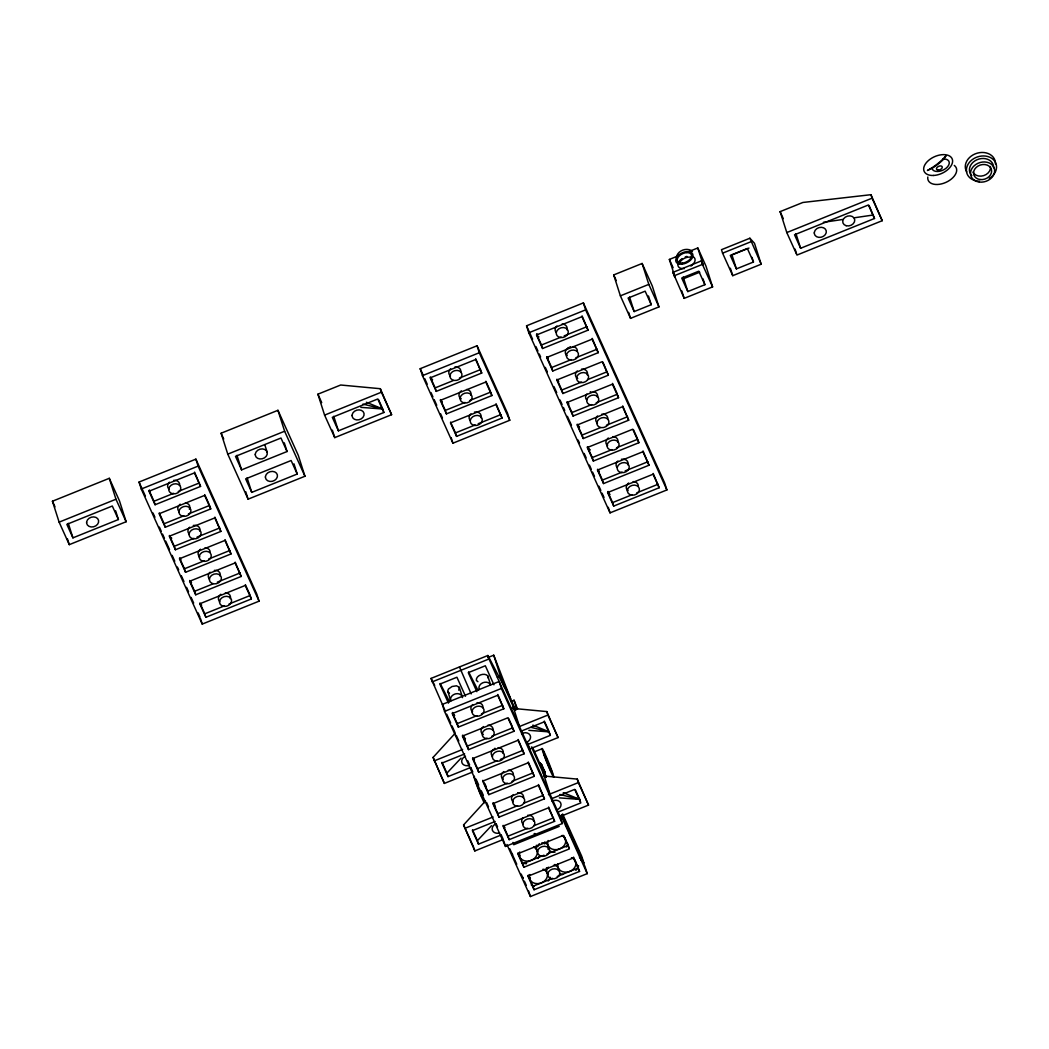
<?xml version="1.0" encoding="UTF-8"?>
<svg xmlns="http://www.w3.org/2000/svg" width="1049" height="1049" viewBox="0 0 1049 1049"><rect width="100%" height="100%" fill="white"/><g stroke="black" fill="none" stroke-linecap="round" stroke-linejoin="round"><path stroke-width="1.5" d="M470.293 420.374L470.267 421.685A6.137 4.93 -17.7 0 0 479.432 424.399A6.137 4.93 -17.7 0 0 479.59 415.928A6.137 4.93 -17.7 0 0 470.293 420.374A6.137 4.93 -17.7 0 1 469.152 418.197L469.178 416.886A6.137 4.93 -17.7 0 1 470.949 413.831M482.225 733.605L482.199 734.903A6.137 4.93 -17.7 0 0 491.365 737.631A6.137 4.93 -17.7 0 0 491.522 729.16A6.137 4.93 -17.7 0 0 482.225 733.605A6.137 4.93 -17.7 0 0 483.34 734.536M556.298 332.481L556.272 333.792A6.137 4.93 -17.7 0 0 565.437 336.506A6.137 4.93 -17.7 0 0 565.595 328.049A6.137 4.93 -17.7 0 0 556.298 332.481A6.137 4.93 -17.7 0 1 555.157 330.304L555.183 328.993A6.137 4.93 -17.7 0 1 556.953 325.937M586.771 400.01L586.758 401.321A6.137 4.93 -17.7 0 0 595.911 404.035A6.137 4.93 -17.7 0 0 596.068 395.578A6.137 4.93 -17.7 0 0 586.771 400.01A6.137 4.93 -17.7 0 1 585.644 397.846L585.67 396.535A6.137 4.93 -17.7 0 1 586.902 394.018M617.258 467.552L617.232 468.851A6.137 4.93 -17.7 0 0 626.397 471.565A6.137 4.93 -17.7 0 0 626.555 463.107A6.137 4.93 -17.7 0 0 617.258 467.552A6.137 4.93 -17.7 0 1 616.117 465.376L616.143 464.064A6.137 4.93 -17.7 0 1 617.913 461.009M487.759 677.733L487.733 675.871C484.481 672.239 475.695 675.372 476.364 680.447L477.911 681.693M458.767 690.19L459.305 687.331L456.525 685.797L452.04 686.505L448.487 689.036L447.726 691.029L450.834 700.981A6.137 4.93 -17.7 0 1 455.253 693.927A6.137 4.93 -17.7 0 1 462.53 697.637M470.883 767.724L472.784 771.946L444.37 783.406L433.093 757.404L455.017 733.435M501.356 835.253L503.271 839.475L474.843 850.936L463.579 824.934L485.49 800.964M470.752 767.448L448.015 776.614L446.913 773.126L461.049 758.125M501.238 834.978L478.501 844.143L477.387 840.655L491.535 825.655M52.45 501.225L109.293 478.305L119.455 500.819L126.129 521.733L69.286 544.654L59.124 522.14L52.45 501.225L54.994 506.851M221.103 433.224L277.946 410.303L298.27 455.332L304.944 476.246L248.102 499.167L227.777 454.138L221.103 433.224L223.725 439.033M317.913 394.188L340.689 385.009L380.315 388.707L391.592 414.696L334.749 437.617L324.587 415.116L317.913 394.188L321.728 402.632M613.704 274.93L642.119 263.469L652.281 285.984L658.956 306.898L630.541 318.358L620.379 295.844L613.704 274.93L616.248 280.555M780.128 211.636L802.865 202.47L870.958 194.694L882.222 220.696L796.965 255.064L786.802 232.563L780.128 211.636L783.301 218.677M686.649 252.468L697.795 247.97L705.925 265.987L712.599 286.901L684.184 298.362L672.907 272.373L701.322 260.913L703.355 265.397L697.795 247.97M139.045 482.055L195.888 459.134L256.848 594.193L259.064 601.169L202.234 624.089L141.274 489.018L139.045 482.055L145.391 496.125M420.216 368.684L477.059 345.764L507.546 413.293L509.762 420.269L452.932 443.189L422.445 375.66L420.216 368.684L423.403 375.712M526.546 325.806L583.388 302.899L664.66 482.973L666.889 489.949L610.046 512.869L528.775 332.782L526.546 325.806L532.577 339.168M749.904 238.228L721.476 249.688L722.591 253.176L732.753 275.677L761.168 264.217L754.493 243.302L749.904 238.228L761.168 264.217M722.591 253.176L751.005 241.716M59.124 522.14L115.967 499.232L109.293 478.305M141.274 489.018L198.117 466.11L195.888 459.134M227.777 454.138L284.62 431.231L277.946 410.303M324.587 415.116L381.43 392.195L380.315 388.707M422.445 375.66L479.288 352.739L477.059 345.764M528.775 332.782L585.617 309.861L583.388 302.899M620.379 295.844L648.807 284.384L642.119 263.469M674.022 275.848L702.437 264.4L701.322 260.913M786.802 232.563L872.073 198.182L870.958 194.694M748.999 248.062L731.953 254.946L736.398 268.885L753.457 262.014L751.976 257.359M682.65 279.073L699.709 272.202M194.563 472.116L200.556 486.408L155.082 504.739L153.967 501.252L173.675 493.305M178.225 491.47L199.441 482.92M475.748 358.745L481.727 373.038L436.266 391.369L435.151 387.881L453.338 380.551M459.396 378.099L480.626 369.55M582.064 315.88L588.056 330.16L542.582 348.504L541.468 345.016L561.176 337.07M564.205 335.85L586.942 326.685M118.406 519.53L112.309 506.024L66.848 524.356L72.932 537.862L118.406 519.53L115.626 510.811M287.059 451.529L280.975 438.023L235.5 456.354L241.585 469.86L287.059 451.529L284.279 442.809M383.868 412.493L377.784 398.987L332.31 417.318L338.407 430.824L383.868 412.493L382.767 409.005L366.35 402.265M651.245 304.682L645.148 291.176L628.102 298.06L634.186 311.566L651.245 304.682L648.466 295.975M704.889 284.699L698.791 271.193L681.732 278.064L687.829 291.57L704.889 284.699L703.027 278.89M874.512 218.48L868.415 204.975L794.526 234.766L800.623 248.272L874.512 218.48L869.136 205.538M188.387 513.984L209.603 505.434L210.718 508.909L165.244 527.254L164.129 523.766L183.837 515.82M469.559 400.613L490.775 392.064L491.889 395.552L446.415 413.883L445.301 410.395L465.009 402.449M592.226 338.381L598.218 352.674L552.744 371.005L551.63 367.53L571.338 359.584M575.875 357.748L597.104 349.186M297.221 474.03L291.124 460.524L245.65 478.868L251.747 492.374L297.221 474.03L293.982 463.868M214.888 517.131L220.88 531.423L175.406 549.755L174.291 546.28L193.999 538.334M197.028 537.101L219.766 527.935M496.059 403.76L502.051 418.053L456.577 436.384L455.463 432.909L475.171 424.963M478.2 423.73L500.937 414.565M602.991 362.246L608.368 375.188L562.907 393.519L561.792 390.031L581.487 382.085M587.558 379.646L607.266 371.7M225.05 539.645L231.029 553.938L185.555 572.269L184.454 568.781L204.149 560.835M208.699 559.012L229.928 550.45M617.795 395.368L618.53 397.702L573.056 416.033L571.954 412.545L591.649 404.599M596.199 402.764L617.415 394.214L612.55 383.409M235.199 562.159L241.191 576.452L195.717 594.783L194.603 591.295L212.803 583.965M217.34 582.129L240.077 572.964M622.7 405.911L628.692 420.203L583.218 438.548L582.103 435.06L600.303 427.717M606.361 425.278L627.577 416.715M250.606 596.632L251.354 598.953L205.879 617.297L204.765 613.809L224.473 605.863M229.023 604.027L250.239 595.465L245.361 584.66M616.524 447.792L637.74 439.229L638.854 442.717L593.38 461.049L592.265 457.561L611.973 449.615M643.024 450.939L649.016 465.232L603.542 483.563L602.428 480.075L622.136 472.129M625.165 470.909L647.902 461.744M653.186 473.44L659.178 487.733L613.704 506.077L612.59 502.589L632.298 494.643M636.835 492.807L658.064 484.245M445.484 711.445L431.034 678.415L487.877 655.494L504.661 687.593M487.746 657.605L493.738 655.192L510.575 698.621M432.149 681.902L488.991 658.982L487.877 655.494M497.423 677.326L500.412 676.12L515.82 710.252M444.54 711.392L501.37 688.472L499.154 681.496L442.311 704.417L444.54 711.392L505.487 846.451L562.33 823.531L560.114 816.555L488.991 658.982M511.06 701.427L514.049 700.221L517.55 709.098M497.829 694.477L503.822 708.77L458.347 727.101L457.233 723.613L476.941 715.667M481.491 713.845L502.707 705.282M491.64 736.346L512.869 727.796L513.984 731.284L468.51 749.615L467.395 746.127L487.103 738.181M434.207 760.892L462.622 749.432M511.912 708.311L546.778 711.576L547.893 715.064L519.465 726.511L512.791 705.597M464.655 753.943L441.917 763.108L448.015 776.614M521.497 731.022L544.234 721.856L550.332 735.362L527.595 744.528M518.154 739.493L524.133 753.785L478.672 772.13L477.557 768.642L497.252 760.695M500.294 759.476L523.031 750.297M546.778 711.576L558.055 737.565L529.627 749.025L527.726 743.046M535.056 751.569L542.241 748.684M528.303 762.007L534.295 776.299L488.821 794.631L487.706 791.143L507.414 783.21M511.964 781.374L533.18 772.811M538.465 784.521L544.457 798.814L498.983 817.145L497.869 813.657L517.577 805.711M523.635 803.272L543.343 795.326M464.681 828.422L493.109 816.961M548.457 794.657L578.366 782.593L577.252 779.105L543.972 775.998M495.141 821.472L472.404 830.638L478.501 844.143M551.984 798.551L574.721 789.386L580.818 802.891L558.081 812.057M548.627 807.035L554.619 821.315L509.145 839.659L508.031 836.171L527.739 828.225M533.797 825.773L553.505 817.84M560.114 816.555L588.528 805.094L577.252 779.105M559.209 826.402L513.735 844.733L513 842.413M523.897 867.248L517.8 853.742L563.274 835.397L569.371 848.903L523.897 867.248L522.782 863.76L544.011 855.197M547.04 853.978L568.256 845.428L563.995 835.961M578.786 869.096L579.533 871.417L534.059 889.749L532.944 886.261L552.653 878.328M557.203 876.492L578.419 867.929L573.541 857.125M506.916 844.497L530.414 896.541L587.243 873.633L585.027 866.658L561.53 814.601M672.907 272.373L674.94 276.857L669.367 259.431L678.48 255.772M823.399 222.309L842.753 219.477M854.043 217.825L873.397 214.993M943.012 159.015L943.956 158.976A9.205 5.468 -24.3 0 1 946.093 168.22A9.205 5.468 -24.3 0 1 932.076 168.666L931.932 167.788M360.843 407.353L382.767 409.005L362.954 404.075M528.866 730.327L549.217 731.874L544.339 721.069M559.353 797.869L579.704 799.404L580.438 801.724M530.938 727.324L549.217 731.874L532.813 725.134M559.891 794.473L579.704 799.404L575.429 789.949M563.3 792.664L579.704 799.404M449.497 693.153L447.936 691.907M544.982 771.88L544.182 770.399M544.615 754.559L544.811 754.913A49.867 2.741 68 0 0 550.201 768.078L552.482 773.401L550.096 767.698A49.867 2.741 68 0 1 545.441 756.447C539.474 743.833 554.869 782.305 550.423 768.471M545.06 772.457L543.12 768.143M431.034 678.415L434.692 685.39M468.615 671.989L477.99 690.36M440.2 683.45L449.575 701.82M544.956 772.615L542.281 766.635M481.976 797.188L481.229 795.64M479.983 791.444L479.459 790.435L480.901 794.486M543.264 768.72L543.605 769.468M872.073 198.182L882.222 220.696M753.457 262.014L747.36 248.508L730.301 255.379L736.398 268.885M702.437 264.4L712.599 286.901M669.367 259.431L673.13 267.744M648.807 284.384L658.956 306.898M585.617 309.861L666.889 489.949M633.478 429.775L637.136 437.879M588.056 330.16L581.959 316.654L536.485 334.998L542.582 348.504M598.218 352.674L592.121 339.168L546.647 357.499L552.744 371.005M608.368 375.188L602.283 361.682L556.809 380.013L562.907 393.519M618.53 397.702L612.432 384.196L566.971 402.528L573.056 416.033M628.692 420.203L622.595 406.697L577.12 425.042L583.218 438.548M638.854 442.717L632.757 429.211L587.283 447.543L593.38 461.049M649.016 465.232L642.919 451.726L597.445 470.057L603.542 483.563M659.178 487.733L653.081 474.227L607.607 492.571L613.704 506.077M536.59 334.211L541.468 345.016M546.752 356.726L551.63 367.53M556.914 379.227L561.792 390.031M567.076 401.741L571.954 412.545M577.225 424.255L582.103 435.06M587.388 446.756L592.265 457.561M597.55 469.27L602.428 480.075M607.712 491.784L612.59 502.589M535.921 346.59L537.927 351.048M539.278 354.011L540.615 356.975M545.296 367.373L547.316 371.818M554.003 386.661L556.691 392.601M560.035 400.023L562.054 404.468M563.392 407.445L564.729 410.408M567.404 416.348L571.43 425.251M578.13 440.095L579.468 443.058M584.149 453.456L586.168 457.902M589.407 465.087L591.308 469.309M592.58 472.129L594.481 476.351M598.927 486.198L600.841 490.421M602.113 493.227L604.014 497.449M479.288 352.739L509.762 420.269M485.897 381.259L490.171 390.713M481.727 373.038L475.643 359.532L430.169 377.863L436.266 391.369M491.889 395.552L485.792 382.033L440.318 400.377L446.415 413.883M502.051 418.053L495.954 404.547L450.48 422.878L456.577 436.384M430.274 377.076L435.151 387.881M440.436 399.59L445.301 410.395M450.585 422.104L455.463 432.909M424.661 378.532L427.205 384.157M431.021 392.601L432.922 396.824M434.194 399.63L436.738 405.255M440.541 413.699L442.442 417.922M547.893 715.064L558.055 737.565M578.366 782.593L588.528 805.094M381.43 392.195L391.592 414.696M378.492 399.551L382.151 407.655M546.28 776.732L539.933 762.675L541.048 766.15M532.564 747.36L546.123 777.414M562.631 813.985L581.684 856.194L583.913 863.17L562.251 815.178M514.692 709.806L502.628 683.083L493.738 655.192M531.437 746.914L544.837 776.588M561.215 815.952L587.243 873.633M501.37 688.472L562.33 823.531M579.533 871.417L573.436 857.912L527.962 876.243L534.059 889.749M493.922 684.8L485.333 665.774L468.287 672.658L476.875 691.671M508.595 718.342L512.253 726.446M503.822 708.77L497.724 695.264L452.25 713.595L458.347 727.101M513.984 731.284L507.886 717.778L462.412 736.11L468.51 749.615M524.133 753.785L518.049 740.279L472.575 758.624L478.672 772.13M534.295 776.299L528.198 762.793L482.724 781.125L488.821 794.631M544.457 798.814L538.36 785.308L492.886 803.639L498.983 817.145M554.619 821.315L548.522 807.809L503.048 826.153L509.145 839.659M471.171 693.94L459.462 666.954M465.507 696.261L456.918 677.234L439.872 684.118L448.447 703.132M517.918 852.955L522.782 863.76M528.067 875.456L532.944 886.261M453.076 713.372L454.387 716.31M462.976 735.323L464.956 739.715M484.769 783.616L485.989 786.317M493.712 803.416L495.534 807.468M452.355 712.809L457.233 723.613M462.517 735.323L467.395 746.127M472.679 757.837L477.557 768.642M482.842 780.338L487.706 791.143M492.991 802.852L497.869 813.657M503.153 825.366L508.031 836.171M509.775 848.772L516.751 864.245M521.196 874.092L523.097 878.315M524.369 881.134L526.283 885.356M446.73 714.199L450.703 723.01M452.027 725.947L455.004 732.556M456.276 735.362L458.819 741M467.71 760.695L469.611 764.905M476.062 779.21L478.685 785.019M481.307 790.828L483.274 795.181M486.552 802.446L488.519 806.799M496.282 824.003L497.554 826.809M442.035 762.321L446.913 773.126M472.509 829.851L477.387 840.655M433.093 757.404L444.37 783.406M463.579 824.934L473.728 847.448M284.62 431.231L304.944 476.246M198.117 466.11L259.064 601.169M204.725 494.63L208.987 504.084M200.556 486.408L194.458 472.902L148.984 491.234L155.082 504.739M210.718 508.909L204.621 495.403L159.146 513.748L165.244 527.254M220.88 531.423L214.783 517.918L169.309 536.249L175.406 549.755M231.029 553.938L224.932 540.432L179.471 558.763L185.555 572.269M241.191 576.452L235.094 562.946L189.62 581.277L195.717 594.783M251.354 598.953L245.256 585.447L199.782 603.791L205.879 617.297M149.089 490.447L153.967 501.252M159.251 512.961L164.129 523.766M169.413 535.475L174.291 546.28M179.576 557.976L184.454 568.781M189.738 580.49L194.603 591.295M199.887 603.005L204.765 613.809M153.01 513L154.924 517.223M159.369 527.07L161.271 531.292M162.543 534.111L164.444 538.321M165.716 541.14L169.518 549.584M172.141 555.393L174.763 561.202M177.386 567.011L178.697 569.909M181.32 575.717L183.942 581.526M186.565 587.335L188.532 591.702M191.115 597.419L193.659 603.044M198.104 612.891L200.005 617.114M115.967 499.232L126.129 521.733M480.927 795.011L475.944 782.134M542.831 767.501L542.241 766.137M542.91 767.934L542.215 766.321M481.779 795.208L482.225 796.243M541.507 764.655L541.953 765.442M541.179 763.816L541.664 764.747M480.56 792.782L480.862 793.516M544.759 754.913L543.12 750.704L543.985 752.998M541.94 765.796L541.271 764.131M795.981 233.743L800.623 248.272M795.063 249.098L796.493 253.57M730.366 268.216L732.753 275.677M683.201 277.041L687.829 291.57M681.798 290.888L684.184 298.362M629.557 297.037L634.186 311.566M628.626 312.379L630.541 318.358M608.263 507.283L610.046 512.869M549.597 733.028L550.332 735.362M451.149 437.603L452.932 443.189M568.256 845.428L569.004 847.749M543.277 773.126L549.951 794.054M514.049 700.221L516.908 709.176M487.733 675.871L490.63 684.931A6.137 4.93 -17.7 0 0 482.907 682.729A6.137 4.93 -17.7 0 0 479.262 689.521M528.63 890.968L530.414 896.541M459.305 687.331L462.203 696.392M503.717 840.865L505.487 846.451M474.109 848.615L474.843 850.936M333.766 416.296L338.407 430.824M332.363 430.156L334.749 437.617M264.82 444.828L267.128 452.093M247.118 477.846L251.747 492.374M236.956 455.332L241.585 469.86M245.715 491.693L248.102 499.167M200.451 618.504L202.234 624.089M68.303 523.333L72.932 537.862M67.372 538.675L69.286 544.654M484.205 802.787A15.342 0.839 68 0 1 476.521 784.613A15.342 0.839 68 0 1 474.554 776.929M534.898 833.509A6.137 4.93 -17.7 0 1 534.125 833.719M519.701 855.145A9.205 7.395 -17.7 0 1 519.242 854.568M544.129 842.845A6.137 4.93 -17.7 0 1 548.011 849.231M537.626 851.342A6.137 4.93 -17.7 0 1 536.485 849.047L536.511 847.736A6.137 4.93 -17.7 0 1 537.744 845.232M538.871 844.196A6.137 4.93 -17.7 0 1 539.54 843.776M541.782 842.937A6.137 4.93 -17.7 0 1 542.569 842.819M530.401 878.183A9.205 7.395 -17.7 0 1 528.46 875.115M553.518 865.294A6.137 4.93 -17.7 0 1 558.606 870.447M548.299 874.302A6.137 4.93 -17.7 0 1 546.634 871.562L546.66 870.25A6.137 4.93 -17.7 0 1 547.46 868.323M547.906 867.733A6.137 4.93 -17.7 0 1 548.43 867.195M523.136 878.38A15.342 12.326 -17.7 0 1 522.69 877.252M550.148 877.239A12.273 9.861 -17.7 0 1 548.155 880.99M534.413 885.972A12.273 9.861 -17.7 0 1 531.279 884.923M546.503 867.772A12.273 9.861 -17.7 0 1 547.342 868.375M543.054 869.136A9.205 7.395 -17.7 0 1 546.503 878.629A9.205 7.395 -17.7 0 1 534.859 883.376A9.205 7.395 -17.7 0 1 529.889 874.499M578.642 853.27A15.342 12.326 -17.7 0 1 580.805 860.088M576.701 848.851A15.342 12.326 -17.7 0 1 579.533 854.161M579.691 855.368A15.342 12.326 -17.7 0 1 579.559 857.833M578.576 865.766A12.273 9.861 -17.7 0 1 575.822 870.355M562.828 874.499A12.273 9.861 -17.7 0 1 559.694 873.45M554.79 865.451A12.273 9.861 -17.7 0 1 554.895 864.455M575.626 861.819A9.205 7.395 -17.7 0 1 566.88 872.125A9.205 7.395 -17.7 0 1 558.055 863.76M571.469 857.662A9.205 7.395 -17.7 0 1 574.091 859.341M574.59 859.905A9.205 7.395 -17.7 0 1 575.363 861.15M567.653 829.825A15.342 12.326 -17.7 0 1 570.643 836.341M565.595 825.497A15.342 12.326 -17.7 0 1 569.384 831.66M569.528 832.867A15.342 12.326 -17.7 0 1 569.541 834.086M568.073 844.235A12.273 9.861 -17.7 0 1 566.421 847.002M554.973 852.208A12.273 9.861 -17.7 0 1 549.532 850.949M544.628 843.921A12.273 9.861 -17.7 0 1 544.733 841.954M565.201 838.636A9.205 7.395 -17.7 0 1 556.731 849.624A9.205 7.395 -17.7 0 1 548.142 840.511M562.054 835.476A9.205 7.395 -17.7 0 1 564.86 837.994M512.541 854.751A15.342 12.326 -17.7 0 1 512.24 853.571M519.911 855.368A9.205 7.395 -17.7 0 1 518.993 854.201M539.658 855.709A12.273 9.861 -17.7 0 1 537.993 858.475M526.546 863.681A12.273 9.861 -17.7 0 1 522.114 862.855M536.341 845.271A12.273 9.861 -17.7 0 1 537.94 846.543M533.639 846.949A9.205 7.395 -17.7 0 1 536.052 856.587A9.205 7.395 -17.7 0 1 524.434 860.796A9.205 7.395 -17.7 0 1 519.727 851.985M454.689 715.536A9.205 7.395 -17.7 0 1 454.151 715.012M453.679 714.435A9.205 7.395 -17.7 0 1 452.748 712.468M477.02 702.673A6.137 4.93 -17.7 0 1 482.894 707.787M472.588 711.642A6.137 4.93 -17.7 0 1 470.922 708.914L470.949 707.603A6.137 4.93 -17.7 0 1 472.719 704.548M465.454 738.522A9.205 7.395 -17.7 0 1 464.851 738.05M464.314 737.526A9.205 7.395 -17.7 0 1 463.133 735.664M487.969 725.161A6.137 4.93 -17.7 0 1 493.056 730.301M481.806 733.212A6.137 4.93 -17.7 0 1 481.085 731.428L481.111 730.117A6.137 4.93 -17.7 0 1 482.356 727.6M482.881 727.062A6.137 4.93 -17.7 0 1 483.484 726.564M474.476 760.027A9.205 7.395 -17.7 0 1 473.61 758.833M498.118 747.662A6.137 4.93 -17.7 0 1 503.048 753.47M492.401 756.224A6.137 4.93 -17.7 0 1 491.247 753.929L491.273 752.618A6.137 4.93 -17.7 0 1 492.06 750.691M492.506 750.114A6.137 4.93 -17.7 0 1 493.043 749.563M494.302 748.658A6.137 4.93 -17.7 0 1 495.023 748.291M508.28 770.176A6.137 4.93 -17.7 0 1 513.433 774.66M503.061 779.171A6.137 4.93 -17.7 0 1 501.409 776.444L501.435 775.132A6.137 4.93 -17.7 0 1 502.668 772.615M503.205 772.077A6.137 4.93 -17.7 0 1 503.795 771.592M494.787 805.055A9.205 7.395 -17.7 0 1 493.935 803.849M517.655 792.716A6.137 4.93 -17.7 0 1 523.53 797.83M513.223 801.685A6.137 4.93 -17.7 0 1 511.571 798.958L511.584 797.646A6.137 4.93 -17.7 0 1 513.354 794.591M504.949 827.556A9.205 7.395 -17.7 0 1 504.477 826.979M527.817 815.23A6.137 4.93 -17.7 0 1 533.521 821M522.874 823.753A6.137 4.93 -17.7 0 1 521.72 821.459L521.746 820.148A6.137 4.93 -17.7 0 1 522.992 817.643M150.413 492.073A9.205 7.395 -17.7 0 1 149.483 490.106M173.754 480.311A6.137 4.93 -17.7 0 1 179.628 485.425M169.322 489.28A6.137 4.93 -17.7 0 1 167.656 486.552L167.683 485.241A6.137 4.93 -17.7 0 1 169.453 482.186M185.476 502.851A6.137 4.93 -17.7 0 1 189.358 509.237M178.973 511.348A6.137 4.93 -17.7 0 1 177.819 509.053L177.845 507.742A6.137 4.93 -17.7 0 1 179.091 505.238M179.615 504.687A6.137 4.93 -17.7 0 1 180.218 504.202M171.748 538.189A9.205 7.395 -17.7 0 1 171.21 537.665M193.278 525.444A6.137 4.93 -17.7 0 1 199.782 531.109M189.135 533.862A6.137 4.93 -17.7 0 1 187.981 531.568L188.007 530.256A6.137 4.93 -17.7 0 1 188.794 528.329M189.24 527.752A6.137 4.93 -17.7 0 1 189.777 527.201M180.9 559.602A9.205 7.395 -17.7 0 1 180.192 558.317M205.014 547.814A6.137 4.93 -17.7 0 1 210.167 552.298M199.808 556.809A6.137 4.93 -17.7 0 1 198.143 554.082L198.169 552.771A6.137 4.93 -17.7 0 1 199.402 550.253M199.939 549.715A6.137 4.93 -17.7 0 1 200.543 549.23M191.521 582.68A9.205 7.395 -17.7 0 1 190.669 581.487M214.389 570.354A6.137 4.93 -17.7 0 1 220.106 576.124M209.446 578.878A6.137 4.93 -17.7 0 1 208.305 576.596L208.331 575.285A6.137 4.93 -17.7 0 1 210.088 572.23M201.683 605.194A9.205 7.395 -17.7 0 1 201.211 604.617M225.338 592.829A6.137 4.93 -17.7 0 1 230.269 598.638M219.608 601.392A6.137 4.93 -17.7 0 1 218.454 599.097L218.48 597.786A6.137 4.93 -17.7 0 1 220.854 594.245M473.558 758.847A6.137 4.93 -17.7 0 1 473.702 759.476M469.178 765.39A6.137 4.93 -17.7 0 1 461.966 762.833A6.137 4.93 -17.7 0 1 465.481 756.263M521.615 733.71A6.137 4.93 -17.7 0 1 530.165 735.323A6.137 4.93 -17.7 0 1 526.021 742.469M499.665 832.919A6.137 4.93 -17.7 0 1 492.44 830.375A6.137 4.93 -17.7 0 1 495.967 823.793M552.089 801.239A6.137 4.93 -17.7 0 1 560.638 802.865A6.137 4.93 -17.7 0 1 556.495 810.012M954.275 165.427A15.342 9.113 -24.3 0 1 945.687 182.487A15.342 9.113 -24.3 0 1 927.801 177.006M979.32 181.202A15.342 12.326 -17.7 0 1 967.807 164.719A15.342 12.326 -17.7 0 1 991.554 158.176A15.342 12.326 -17.7 0 1 989.286 178.448M966.745 171.931A15.342 12.326 -17.7 0 1 977.353 153.128A15.342 12.326 -17.7 0 1 995.435 164.037M990.426 166.476A9.205 7.395 -17.7 0 1 983.713 175.616A9.205 7.395 -17.7 0 1 972.961 172.036M970.587 174.055A12.273 9.861 -17.7 0 1 979.071 159.002A12.273 9.861 -17.7 0 1 993.534 167.735M971.807 175.603A12.273 9.861 -17.7 0 1 971.151 174.855M676.5 257.32A9.205 7.395 -17.7 0 1 682.755 250.108A9.205 7.395 -17.7 0 1 692.432 251.38M692.891 256.612A9.205 5.455 -25.5 0 1 692.261 265.004M691.606 265.554A9.205 5.455 -25.5 0 1 690.911 266.079M684.368 268.596A9.205 5.455 -25.5 0 1 677.942 263.928M679.083 261.463A9.205 5.455 -25.5 0 1 679.555 260.86M680.093 260.257A9.205 5.455 -25.5 0 1 680.696 259.68M681.352 259.129A9.205 5.455 -25.5 0 1 682.047 258.618M685.233 256.953A9.205 5.455 -25.5 0 1 686.925 256.415M679.359 263.666A7.671 4.55 -25.5 0 1 684.407 258.303A7.671 4.55 -25.5 0 1 691.816 257.569M568.873 403.931A9.205 7.395 -17.7 0 1 568.401 403.354M593.288 391.631A6.137 4.93 -17.7 0 1 597.445 397.374M590.167 391.92A6.137 4.93 -17.7 0 1 590.941 391.723M579.572 426.969A9.205 7.395 -17.7 0 1 579.022 426.445M578.563 425.868A9.205 7.395 -17.7 0 1 577.855 424.596M601.89 414.119A6.137 4.93 -17.7 0 1 607.764 419.233M597.458 423.088A6.137 4.93 -17.7 0 1 595.806 420.347L595.819 419.036A6.137 4.93 -17.7 0 1 597.589 415.981M590.338 449.955A9.205 7.395 -17.7 0 1 589.722 449.483M589.184 448.959A9.205 7.395 -17.7 0 1 588.017 447.097M612.839 436.594A6.137 4.93 -17.7 0 1 617.756 442.403M607.62 445.589A6.137 4.93 -17.7 0 1 607.109 445.143M606.676 444.645A6.137 4.93 -17.7 0 1 605.955 442.862L605.981 441.55A6.137 4.93 -17.7 0 1 607.227 439.033M607.751 438.495A6.137 4.93 -17.7 0 1 608.354 438.01M599.346 471.46A9.205 7.395 -17.7 0 1 598.481 470.267M621.414 459.252A6.137 4.93 -17.7 0 1 627.918 464.904M610.046 494.499A9.205 7.395 -17.7 0 1 608.105 491.43M633.15 481.609A6.137 4.93 -17.7 0 1 638.317 486.093M627.945 490.617A6.137 4.93 -17.7 0 1 626.279 487.877L626.305 486.566A6.137 4.93 -17.7 0 1 627.538 484.061M628.076 483.51A6.137 4.93 -17.7 0 1 628.679 483.025M538.924 336.939A9.205 7.395 -17.7 0 1 538.386 336.401M537.521 335.208A9.205 7.395 -17.7 0 1 536.983 333.87M562.041 324.049A6.137 4.93 -17.7 0 1 566.958 329.845M548.076 358.338A9.205 7.395 -17.7 0 1 547.368 357.066M572.964 346.603A6.137 4.93 -17.7 0 1 577.356 351.035M566.985 355.559A6.137 4.93 -17.7 0 1 565.319 352.818L565.345 351.507A6.137 4.93 -17.7 0 1 566.591 349.002M567.719 347.966A6.137 4.93 -17.7 0 1 568.374 347.534M569.843 346.904A6.137 4.93 -17.7 0 1 570.617 346.695M558.711 381.43A9.205 7.395 -17.7 0 1 557.845 380.223M581.566 369.091A6.137 4.93 -17.7 0 1 587.283 374.873M577.724 378.44A6.137 4.93 -17.7 0 1 577.147 378.06M576.635 377.614A6.137 4.93 -17.7 0 1 575.481 375.332L575.508 374.021A6.137 4.93 -17.7 0 1 577.278 370.966M432.608 379.804A9.205 7.395 -17.7 0 1 432.07 379.279M431.598 378.702A9.205 7.395 -17.7 0 1 430.89 377.417M454.925 366.94A6.137 4.93 -17.7 0 1 460.813 372.054M450.506 375.909A6.137 4.93 -17.7 0 1 448.841 373.182L448.867 371.871A6.137 4.93 -17.7 0 1 450.637 368.815M442.219 401.78A9.205 7.395 -17.7 0 1 441.052 399.931M466.648 389.481A6.137 4.93 -17.7 0 1 470.804 395.224M461.245 398.804A6.137 4.93 -17.7 0 1 459.003 395.683L459.029 394.385A6.137 4.93 -17.7 0 1 460.262 391.867M460.799 391.329A6.137 4.93 -17.7 0 1 461.39 390.831M474.463 412.073A6.137 4.93 -17.7 0 1 480.966 417.738M86.634 522.507L86.634 523.163A6.137 4.93 -17.7 0 0 95.787 525.877A6.137 4.93 -17.7 0 0 95.944 517.406A6.137 4.93 -17.7 0 0 86.661 521.851L86.634 522.507M168.784 489.385L168.771 490.04A6.137 4.93 -17.7 0 0 177.937 492.755A6.137 4.93 -17.7 0 0 178.094 484.284A6.137 4.93 -17.7 0 0 168.797 488.729L168.784 489.385M178.946 511.886L178.933 512.541A6.137 4.93 -17.7 0 0 188.099 515.256A6.137 4.93 -17.7 0 0 188.256 506.798A6.137 4.93 -17.7 0 0 178.959 511.23L178.946 511.886M189.108 534.4L189.095 535.056A6.137 4.93 -17.7 0 0 198.248 537.77A6.137 4.93 -17.7 0 0 198.405 529.299A6.137 4.93 -17.7 0 0 189.122 533.744L189.108 534.4M199.258 556.914L199.258 557.57A6.137 4.93 -17.7 0 0 208.41 560.284A6.137 4.93 -17.7 0 0 208.567 551.813A6.137 4.93 -17.7 0 0 199.284 556.258L199.258 556.914M209.42 579.415L209.42 580.071A6.137 4.93 -17.7 0 0 218.572 582.785A6.137 4.93 -17.7 0 0 218.73 574.327A6.137 4.93 -17.7 0 0 209.433 578.76L209.42 579.415M219.582 601.929L219.569 602.585A6.137 4.93 -17.7 0 0 228.734 605.299A6.137 4.93 -17.7 0 0 228.892 596.829A6.137 4.93 -17.7 0 0 219.595 601.274L219.582 601.929M255.287 454.505L255.287 455.161A6.137 4.93 -17.7 0 0 264.44 457.875A6.137 4.93 -17.7 0 0 264.597 449.405A6.137 4.93 -17.7 0 0 255.313 453.85L255.287 454.505M265.449 477.007L265.449 477.662A6.137 4.93 -17.7 0 0 274.602 480.376A6.137 4.93 -17.7 0 0 274.759 471.906A6.137 4.93 -17.7 0 0 265.463 476.351L265.449 477.007M352.097 415.47L352.097 416.125A6.137 4.93 -17.7 0 0 361.249 418.839A6.137 4.93 -17.7 0 0 361.407 410.369A6.137 4.93 -17.7 0 0 352.123 414.814L352.097 415.47M449.955 376.014L449.955 376.67A6.137 4.93 -17.7 0 0 459.108 379.384A6.137 4.93 -17.7 0 0 459.265 370.913A6.137 4.93 -17.7 0 0 449.982 375.358L449.955 376.014M460.118 398.515L460.118 399.171A6.137 4.93 -17.7 0 0 469.27 401.885A6.137 4.93 -17.7 0 0 469.428 393.427A6.137 4.93 -17.7 0 0 460.131 397.859L460.118 398.515M472.05 711.746L472.037 712.402A6.137 4.93 -17.7 0 0 481.203 715.116A6.137 4.93 -17.7 0 0 481.36 706.646A6.137 4.93 -17.7 0 0 472.063 711.091L472.05 711.746M492.361 756.762L492.361 757.417A6.137 4.93 -17.7 0 0 501.514 760.132A6.137 4.93 -17.7 0 0 501.671 751.661A6.137 4.93 -17.7 0 0 492.387 756.106L492.361 756.762M502.523 779.276L502.523 779.931A6.137 4.93 -17.7 0 0 511.676 782.646A6.137 4.93 -17.7 0 0 511.833 774.175A6.137 4.93 -17.7 0 0 502.537 778.62L502.523 779.276M512.686 801.79L512.673 802.446A6.137 4.93 -17.7 0 0 521.838 805.16A6.137 4.93 -17.7 0 0 521.996 796.689A6.137 4.93 -17.7 0 0 512.699 801.134L512.686 801.79M522.848 824.291L522.835 824.947A6.137 4.93 -17.7 0 0 532 827.661A6.137 4.93 -17.7 0 0 532.158 819.203A6.137 4.93 -17.7 0 0 522.861 823.635L522.848 824.291M537.599 851.88L537.599 852.535A6.137 4.93 -17.7 0 0 546.752 855.25A6.137 4.93 -17.7 0 0 546.909 846.779A6.137 4.93 -17.7 0 0 537.612 851.224L537.599 851.88M547.762 874.394L547.748 875.05A6.137 4.93 -17.7 0 0 556.914 877.764A6.137 4.93 -17.7 0 0 557.071 869.293A6.137 4.93 -17.7 0 0 547.775 873.738L547.762 874.394M566.447 355.65L566.434 356.306A6.137 4.93 -17.7 0 0 575.599 359.02A6.137 4.93 -17.7 0 0 575.757 350.55A6.137 4.93 -17.7 0 0 566.46 354.995L566.447 355.65M576.596 378.164L576.596 378.82A6.137 4.93 -17.7 0 0 585.748 381.534A6.137 4.93 -17.7 0 0 585.906 373.064A6.137 4.93 -17.7 0 0 576.622 377.509L576.596 378.164M596.92 423.18L596.907 423.835A6.137 4.93 -17.7 0 0 606.073 426.55A6.137 4.93 -17.7 0 0 606.23 418.079A6.137 4.93 -17.7 0 0 596.933 422.524L596.92 423.18M607.083 445.694L607.069 446.349A6.137 4.93 -17.7 0 0 616.235 449.064A6.137 4.93 -17.7 0 0 616.392 440.593A6.137 4.93 -17.7 0 0 607.096 445.038L607.083 445.694M627.407 490.709L627.394 491.365A6.137 4.93 -17.7 0 0 636.546 494.079A6.137 4.93 -17.7 0 0 636.704 485.608A6.137 4.93 -17.7 0 0 627.42 490.053L627.407 490.709M814.326 232.917L814.312 233.573A6.137 4.93 -17.7 0 0 823.465 236.287A6.137 4.93 -17.7 0 0 823.622 227.817A6.137 4.93 -17.7 0 0 814.339 232.262L814.326 232.917M945.818 156.091L941.923 160.064A49.867 29.608 -24.3 0 1 932.653 167.329L927.434 170.502L932.994 167.774A49.867 29.608 -24.3 0 0 943.654 159.225L945.818 156.091M547.88 763.305L550.122 768.969L547.88 763.305M544.156 755.45A15.342 0.839 68 0 0 553.623 777.139A15.342 0.839 68 0 0 546.018 756.145A15.342 0.839 68 0 0 544.156 755.45M933.453 175.471A15.342 9.113 -24.3 0 0 952.348 159.33A15.342 9.113 -24.3 0 0 928.627 160.366A15.342 9.113 -24.3 0 0 933.453 175.471M938.331 170.095A3.068 1.823 -24.3 0 0 942.238 166.935A3.068 1.823 -24.3 0 0 937.557 166.988A3.068 1.823 -24.3 0 0 938.331 170.095M979.32 182.054A12.273 9.861 -17.7 0 0 994.282 168.325A12.273 9.861 -17.7 0 0 974.154 165.781A12.273 9.861 -17.7 0 0 979.32 182.054M980.133 179.549A9.205 7.395 -17.7 0 0 991.357 169.256A9.205 7.395 -17.7 0 0 976.265 167.355A9.205 7.395 -17.7 0 0 980.133 179.549M846.15 225.705A6.137 4.93 -17.7 0 0 854.738 219.844A6.137 4.93 -17.7 0 0 845.297 217.143A6.137 4.93 -17.7 0 0 846.15 225.705M681.968 264.151A9.205 5.455 -25.5 0 0 692.733 254.081A9.205 5.455 -25.5 0 0 678.362 255.405A9.205 5.455 -25.5 0 0 681.968 264.151M682.361 263.115A7.671 4.55 -25.5 0 0 691.343 254.71A7.671 4.55 -25.5 0 0 679.359 255.825A7.671 4.55 -25.5 0 0 682.361 263.115"/></g></svg>
